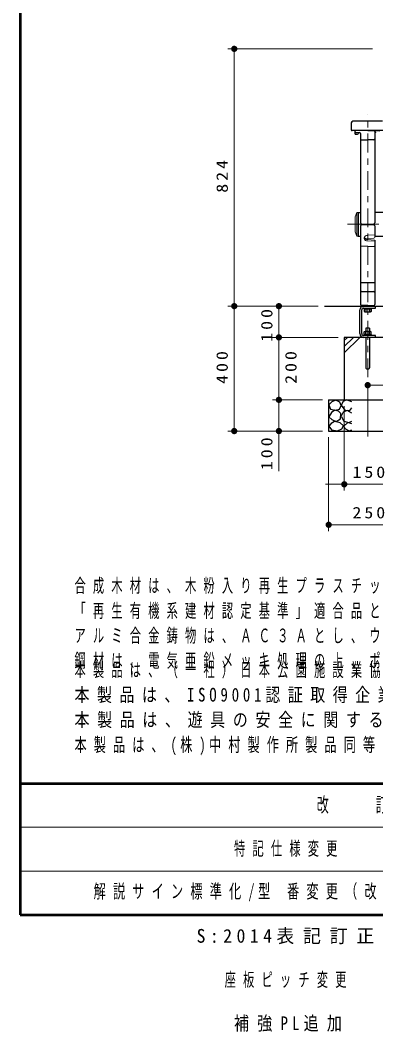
# Model space of a CAD drawing. Units: millimetres on the paper, scale 1:20. Extents: x -365 to 0, y -19 to 257.
# Drawn here: x -365 to -308, y -18.7 to 143.2 of the extents above; entities that cross this region are included whole.
import ezdxf

# ---------------------------------------------------------------- set-up
doc = ezdxf.new("R2010")
doc.units = ezdxf.units.MM
doc.linetypes.add('USER2', pattern=[6, 3, -1, 1, -1])
doc.layers.add('LY_1', color=7, linetype='Continuous', lineweight=25)
doc.layers.add('LY_3', color=7, linetype='Continuous', lineweight=13)
doc.styles.add('ＭＳ ゴシック', font='')
doc.styles.get('ＭＳ ゴシック').set_extended_font_data('MS Gothic')

# ---------------------------------------------------------------- blocks, each defined once
blk = doc.blocks.new('filled_dot')
at = {"color": 0, "linetype": 'Continuous', "lineweight": -2, "const_width": 1.25}
blk.add_lwpolyline([(-0.625, 0, 1), (0.625, 0, 1)], format="xyb", close=True, dxfattribs=at)

msp = doc.modelspace()

# ---------------------------------------------------------------- linework, layer by layer
at = {"layer": 'LY_1', "lineweight": 13}
for p, q in [((-308.592, 138.629), (-331.72, 138.629)), ((-330.72, 97.435), (-330.72, 138.629)), ((-311.405, 125.217), (-311.405, 125.137)), ((-310.78, 125.217), (-311.405, 125.217)), ((-310.78, 125.137), (-311.405, 125.137)), ((-311.38, 125.137), (-311.38, 125.102)), ((-311.205, 124.927), (-310.98, 124.927)), ((-310.805, 125.137), (-310.805, 125.102)), ((-310.78, 125.217), (-310.78, 125.137)), ((-311.092, 112.41), (-311.342, 111.735)), ((-311.092, 112.41), (-310.842, 112.435)), ((-311.092, 108.66), (-311.092, 112.41)), ((-311.367, 109.435), (-311.367, 111.634)), ((-311.367, 111.634), (-311.342, 111.634)), ((-311.342, 111.634), (-311.342, 111.735)), ((-311.342, 109.435), (-311.342, 111.634)), ((-311.367, 109.435), (-311.342, 109.435)), ((-311.342, 109.335), (-311.342, 109.435)), ((-311.092, 108.66), (-311.342, 109.335)), ((-311.092, 108.66), (-310.842, 108.635)), ((-308.192, 108.827), (-309.37, 108.773)), ((-309.807, 108.287), (-308.339, 108.325)), ((-308.192, 108.018), (-309.374, 108.079)), ((-308.192, 107.844), (-309.357, 107.873)), ((-317.279, 97.435), (-331.72, 97.435)), ((-317.279, 97.435), (-331.72, 97.435)), ((-330.72, 77.435), (-330.72, 97.435)), ((-317.279, 97.435), (-324.567, 97.435)), ((-323.567, 92.435), (-323.567, 97.435)), ((-314.092, 92.435), (-324.567, 92.435)), ((-323.567, 82.435), (-323.567, 92.435)), ((-313.092, 89.959), (-310.615, 92.435)), ((-313.092, 90.949), (-311.605, 92.435)), ((-313.092, 91.939), (-312.595, 92.435)), ((-309.342, 76.56), (-309.342, 85.285)), ((-246.342, 84.785), (-309.342, 84.785)), ((-316.592, 82.435), (-324.567, 82.435)), ((-323.567, 71.037), (-323.567, 82.435)), ((-313.092, 81.436), (-313.092, 67.914)), ((-316.592, 77.435), (-331.72, 77.435)), ((-315.592, 76.435), (-315.592, 61.432)), ((-302.592, 68.914), (-316.092, 68.914)), ((-303.092, 62.432), (-315.592, 62.432))]:
    msp.add_line(p, q, dxfattribs=at)
at = {"layer": 'LY_1', "linetype": 'USER2', "lineweight": 13}
for p, q in [((-309.342, 80.06), (-309.342, 128.086)), ((-312.576, 110.535), (-243.294, 110.535))]:
    msp.add_line(p, q, dxfattribs=at)
at = {"layer": 'LY_1'}
for p, q in [((-311.967, 126.785), (-311.967, 125.685)), ((-306.967, 127.035), (-311.717, 127.035)), ((-306.867, 125.535), (-311.817, 125.535)), ((-311.392, 125.387), (-311.392, 125.333)), ((-309.342, 125.535), (-311.294, 125.487)), ((-311.294, 125.233), (-310.639, 125.212)), ((-310.492, 125.062), (-310.492, 110.758)), ((-309.342, 125.535), (-307.39, 125.487)), ((-308.192, 125.412), (-308.192, 125.307)), ((-308.192, 125.307), (-308.192, 110.758)), ((-310.345, 124.058), (-309.342, 124.036)), ((-308.339, 124.058), (-309.342, 124.036)), ((-310.842, 112.443), (-310.492, 112.443)), ((-310.842, 112.443), (-310.842, 108.628)), ((-247.492, 112.443), (-308.216, 112.443)), ((-310.492, 110.313), (-310.492, 97.708)), ((-310.345, 110.608), (-309.342, 110.586)), ((-310.345, 110.463), (-309.342, 110.485)), ((-309.342, 110.586), (-308.339, 110.608)), ((-309.342, 110.485), (-308.339, 110.463)), ((-308.192, 110.313), (-308.192, 108.475)), ((-310.842, 108.628), (-310.492, 108.628)), ((-308.192, 108.628), (-247.492, 108.628)), ((-309.342, 107.003), (-310.393, 107.014)), ((-309.342, 107.003), (-308.291, 107.014)), ((-308.192, 108.018), (-308.192, 97.708)), ((-310.393, 101.21), (-309.342, 101.226)), ((-309.342, 101.226), (-308.291, 101.21)), ((-310.345, 99.755), (-309.342, 99.776)), ((-309.342, 99.776), (-308.339, 99.755)), ((-316.279, 97.435), (-239.576, 97.435)), ((-309.342, 97.535), (-310.345, 97.558)), ((-310.092, 97.552), (-310.042, 97.435)), ((-309.342, 97.535), (-308.339, 97.558)), ((-308.592, 97.552), (-308.642, 97.435)), ((-308.092, 97.135), (-308.092, 97.435)), ((-310.592, 93.035), (-310.592, 96.835)), ((-310.292, 93.035), (-310.292, 96.835)), ((-309.992, 97.135), (-308.092, 97.135)), ((-309.942, 97.01), (-309.942, 97.135)), ((-309.942, 97.01), (-308.742, 97.01)), ((-309.891, 97.01), (-309.891, 96.567)), ((-309.891, 96.567), (-309.792, 96.51)), ((-309.792, 96.51), (-308.892, 96.51)), ((-309.616, 97.01), (-309.616, 96.567)), ((-309.068, 97.01), (-309.068, 96.567)), ((-308.794, 96.567), (-308.892, 96.51)), ((-308.794, 97.01), (-308.794, 96.567)), ((-308.742, 97.135), (-308.742, 97.01)), ((-309.66, 93.935), (-309.66, 93.385)), ((-309.025, 93.935), (-309.66, 93.935)), ((-309.025, 93.935), (-309.025, 93.385)), ((-305.592, 92.435), (-313.092, 92.435)), ((-313.092, 92.435), (-313.092, 82.435)), ((-308.092, 92.735), (-309.992, 92.735)), ((-309.891, 93.329), (-309.792, 93.385)), ((-309.891, 92.885), (-309.891, 93.329)), ((-308.794, 92.885), (-309.891, 92.885)), ((-309.88, 92.885), (-309.88, 92.735)), ((-309.792, 93.385), (-308.892, 93.385)), ((-309.66, 92.435), (-309.66, 87.652)), ((-309.616, 92.885), (-309.616, 93.329)), ((-309.347, 92.885), (-309.387, 92.735)), ((-309.297, 92.885), (-309.337, 92.735)), ((-309.068, 92.885), (-309.068, 93.329)), ((-309.025, 92.435), (-309.025, 87.652)), ((-308.794, 93.329), (-308.892, 93.385)), ((-308.805, 92.885), (-308.805, 92.735)), ((-308.794, 92.885), (-308.794, 93.329)), ((-308.092, 92.435), (-308.092, 92.735)), ((-315.592, 82.435), (-315.592, 77.435)), ((-315.592, 82.435), (-303.092, 82.435)), ((-315.592, 77.435), (-303.092, 77.435))]:
    msp.add_line(p, q, dxfattribs=at)
at = {"layer": 'LY_1', "lineweight": 13}
for points in [[(-309.342, 108.773), (-309.414, 108.77), (-309.484, 108.758), (-309.553, 108.739), (-309.617, 108.713), (-309.677, 108.68), (-309.731, 108.642), (-309.778, 108.597), (-309.818, 108.548), (-309.85, 108.495), (-309.873, 108.44), (-309.887, 108.382), (-309.892, 108.323), (-309.887, 108.264), (-309.873, 108.206), (-309.85, 108.151), (-309.818, 108.098), (-309.778, 108.049), (-309.731, 108.004), (-309.677, 107.965), (-309.617, 107.933), (-309.553, 107.907), (-309.484, 107.888), (-309.414, 107.876), (-309.342, 107.872)], [(-309.878, 108.426), (-309.851, 108.357), (-309.811, 108.293), (-309.759, 108.235), (-309.696, 108.184), (-309.624, 108.142), (-309.545, 108.11), (-309.461, 108.089), (-309.374, 108.079)]]:
    msp.add_lwpolyline(points, dxfattribs=at)
at = {"layer": 'LY_1'}
for points in [[(-314.47, 82.406), (-315.103, 82.105), (-315.579, 81.629), (-315.278, 80.932), (-314.549, 80.79), (-313.852, 80.948), (-313.598, 81.534), (-313.789, 82.041)], [(-314.596, 80.758), (-315.135, 80.409), (-315.579, 79.728), (-315.072, 79.269), (-314.406, 78.952), (-313.709, 79.396), (-313.63, 80.235), (-314.038, 80.598)], [(-314.637, 78.961), (-315.206, 78.642), (-315.544, 78.22), (-315.141, 77.654), (-314.198, 77.45), (-313.482, 77.77), (-313.209, 78.275), (-313.748, 78.73)]]:
    msp.add_lwpolyline(points, close=True, dxfattribs=at)
for points in [[(-311.872, 82.12), (-312.727, 82.437), (-313.266, 82.168), (-313.583, 81.566), (-312.996, 80.806), (-312.22, 80.742), (-311.872, 81.138)], [(-311.887, 80.314), (-312.648, 80.71), (-313.282, 80.457), (-313.583, 79.807), (-313.139, 79.031), (-312.379, 78.794), (-311.887, 78.999)], [(-311.872, 78.588), (-312.537, 78.794), (-313.187, 78.239), (-313.012, 77.843), (-312.283, 77.479), (-311.872, 77.637)]]:
    msp.add_lwpolyline(points, dxfattribs=at)
for centre, radius, start, end in [((-311.717, 126.785), 0.25, 90, 180), ((-311.817, 125.685), 0.15, 180, 270), ((-311.292, 125.387), 0.1, 91.14576, 180), ((-311.292, 125.333), 0.1, 179.99999, 268.78114), ((-310.642, 125.062), 0.15, 360, 88.78112), ((-308.292, 125.412), 0.1, 360, 88.85424), ((-308.042, 125.062), 0.15, 91.21887, 180), ((-310.342, 124.208), 0.15, 179.99999, 268.85425), ((-308.342, 124.208), 0.15, 271.14575, 0.00001), ((-310.342, 110.758), 0.15, 179.99999, 268.85425), ((-310.342, 110.313), 0.15, 91.14576, 180), ((-308.342, 110.758), 0.15, 271.14576, 359.99999), ((-308.342, 110.313), 0.15, 0, 88.85424), ((-310.342, 99.605), 0.15, 91.13657, 180), ((-308.342, 99.605), 0.15, 0, 88.86344), ((-309.992, 96.835), 0.6, 90, 180), ((-310.342, 97.708), 0.15, 180, 268.85424), ((-308.342, 97.708), 0.15, 271.14576, 0), ((-309.992, 96.835), 0.3, 90, 180), ((-309.754, 96.768), 0.243, 235.61587, 304.38414), ((-309.342, 97.433), 0.908, 252.41211, 287.58789), ((-308.931, 96.768), 0.243, 235.61587, 304.38414), ((-309.992, 93.035), 0.6, 180, 270), ((-309.992, 93.035), 0.3, 180, 270), ((-309.754, 93.128), 0.243, 55.61586, 124.38414), ((-309.342, 92.463), 0.908, 72.41211, 107.58789), ((-308.931, 93.128), 0.243, 55.61586, 124.38414), ((-309.342, 87.652), 0.318, 179.99998, 0)]:
    msp.add_arc(centre, radius, start, end, dxfattribs=at)
at = {"layer": 'LY_1', "lineweight": 13}
for centre, radius, start, end in [((-311.205, 125.102), 0.175, 179.99999, 270), ((-310.98, 125.102), 0.175, 270, 360), ((-308.342, 108.475), 0.15, 271.30195, 0)]:
    msp.add_arc(centre, radius, start, end, dxfattribs=at)
at = {"layer": 'LY_3', "lineweight": 50}
for p, q in [((-365, 257), (-365, 0)), ((-365, 21), (0, 21)), ((-365, 0), (0, 0))]:
    msp.add_line(p, q, dxfattribs=at)
at = {"layer": 'LY_3'}
for p, q in [((-365, 14), (-238.5, 14)), ((-365, 7), (-238.5, 7))]:
    msp.add_line(p, q, dxfattribs=at)

# ---------------------------------------------------------------- block references
at = {"layer": 'LY_1', "lineweight": 13, "xscale": 0.4, "yscale": 0.4}
for p, rotation in [((-330.72, 138.629), 270), ((-330.72, 97.435), 90), ((-330.72, 97.435), 270), ((-323.567, 97.435), 270), ((-323.567, 92.435), 90), ((-323.567, 92.435), 270), ((-323.567, 82.435), 270), ((-330.72, 77.435), 90), ((-323.567, 77.435), 90), ((-313.092, 68.914), 180)]:
    msp.add_blockref('filled_dot', p, dxfattribs=dict(at, rotation=rotation))
for p in [(-309.342, 84.785), (-315.592, 62.432)]:
    msp.add_blockref('filled_dot', p, dxfattribs=at)

# ---------------------------------------------------------------- texts
at = {"layer": 'LY_1', "char_height": 1.833, "rotation": 90, "style": 'ＭＳ ゴシック'}
for s, insert, attachment_point in [('\\T1.33;\\W1.15;824', (-331.72, 118.449), 8), ('\\T1.33;\\W1.15;100', (-324.567, 94.59), 8), ('\\T1.33;\\W1.15;400', (-331.72, 87.852), 8), ('\\T1.33;\\W1.15;200', (-322.567, 87.852), 2), ('\\T1.33;\\W1.15;100', (-324.567, 74.037), 8)]:
    msp.add_mtext(s, dxfattribs=dict(at, insert=insert, attachment_point=attachment_point))
at = {"layer": 'LY_1', "style": 'ＭＳ ゴシック'}
for s, insert, char_height, attachment_point in [('\\T1.33;\\W1.15;150', (-308.921, 69.914), 1.833, 8), ('\\T1.33;\\W1.15;250', (-308.927, 63.432), 1.833, 8), ('\\T1.64;\\W0.6;合成木材は、木粉入り再生プラスチック（ポリプロピレン系、色：サンディーブラウン）とし', (-356.308, 51.326), 2.199, 7), ('\\T1.64;\\W0.6;「再生有機系建材認定基準」適合品とする。', (-356.308, 47.326), 2.199, 7), ('\\T1.64;\\W0.6;アルミ合金鋳物は、ＡＣ３Ａとし、ウレタン樹脂塗料塗装（ダークグレー）仕上げとする。', (-356.308, 43.326), 2.199, 7), ('\\T1.64;\\W0.6;鋼材は、電気亜鉛メッキ処理の上、ポリエステル樹脂粉体塗装（ダークグレー）仕上げとする。', (-356.308, 39.326), 2.199, 7), ('\\T1.64;\\W0.6;本製品は、（一社）日本公園施設業協会賠償責任保険加入製品とする。', (-356.308, 40.326), 2.199, 1), ('\\T1.5;\\W0.8;本製品は、ISO9001認証取得企業製品とする。', (-356.308, 36.326), 2.199, 1), ('\\T1.51;\\W0.8;本製品は、遊具の安全に関する規準JPFA-SP-S:2024適合製品とする。', (-356.308, 32.326), 2.199, 1), ('\\T1.58;\\W0.65;本製品は、(株)中村製作所製品同等品以上とする。', (-356.308, 28.326), 2.199, 1), ('\\T1.64;\\W0.6;特記仕様変更', (-330.75, 10.5), 2.199, 4), ('\\T1.59;\\W0.65;解説サイン標準化/型\\~番変更（改訂番号継承）', (-353.25, 3.5), 2.199, 4), ('\\T1.5;\\W0.95;S:2014表記訂正', (-336.75, -3.5), 2.199, 4), ('\\T1.64;\\W0.6;座板ピッチ変更', (-332.25, -10.5), 2.199, 4), ('\\T1.55;\\W0.8;補強PL追加', (-330.75, -17.5), 2.199, 4)]:
    msp.add_mtext(s, dxfattribs=dict(at, insert=insert, char_height=char_height, attachment_point=attachment_point))
at = {"layer": 'LY_3', "insert": (-301.75, 17.5), "char_height": 2.346, "attachment_point": 5, "style": 'ＭＳ ゴシック'}
msp.add_mtext('\\T1.64;\\W0.6;改\u3000\u3000訂\u3000\u3000事\u3000\u3000項', dxfattribs=at)

doc.saveas('drawing.dxf')
